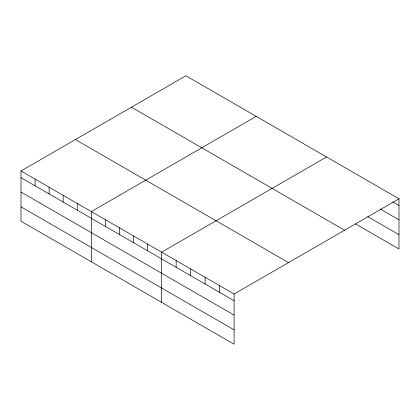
<?xml version="1.0" encoding="UTF-8"?>
<svg xmlns="http://www.w3.org/2000/svg" width="420" height="420" viewBox="0 0 420 420"><rect width="100%" height="100%" fill="white"/><g stroke="black" fill="none" stroke-linecap="round" stroke-linejoin="round"><path stroke-width="0.63" d="M234.097 315.089L234.097 294.01L21 170.982L21 221.193L234.097 344.221L234.097 315.089L21 192.055M21 170.982L185.903 75.779L399 198.807L399 249.018L355.53 223.918M256.226 116.377L91.324 211.58L91.324 261.791M326.545 156.975L161.642 252.184L161.642 302.395M234.097 294.01L399 198.807M392.868 201.994L399 205.532M380.053 208.94L399 219.881M367.789 216.647L399 234.67M131.486 107.195L344.584 230.223M75.416 139.566L288.514 262.595M21 177.707L234.097 300.736M21 206.84L234.097 329.873M219.608 285.647L219.608 292.373M205.118 277.279L205.118 284.004M190.628 268.916L190.628 275.635M176.138 260.547L176.138 267.272M147.583 244.062L147.583 250.787M133.518 235.94L133.518 242.666M119.453 227.824L119.453 234.544M105.389 219.702L105.389 226.427M77.259 203.464L77.259 210.184M63.194 195.342L63.194 202.067M49.13 187.22L49.13 193.946M35.065 179.104L35.065 185.824"/></g></svg>
